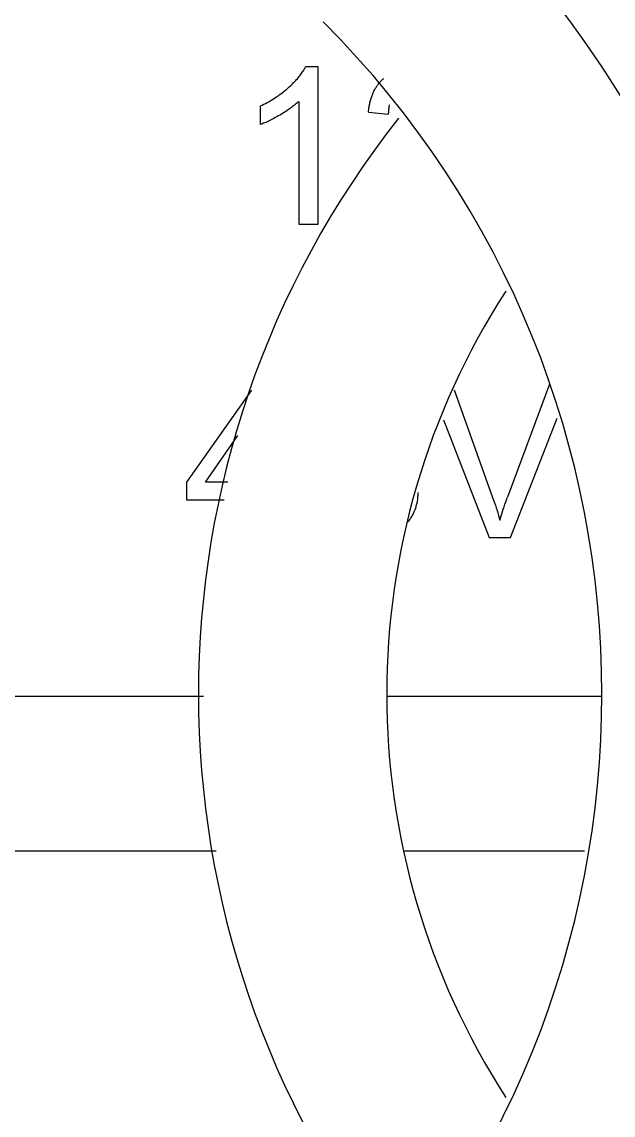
# Model space of a CAD drawing. Header units: millimetres. Extents: x -2 to 101, y -1 to 125.
# Drawn here: x 24.231 to 24.796, y 38.297 to 39.343 of the extents above; entities that cross this region are included whole.
import ezdxf

# ---------------------------------------------------------------- set-up
doc = ezdxf.new("R2010")
doc.units = ezdxf.units.MM

msp = doc.modelspace()

# ---------------------------------------------------------------- linework, layer by layer
for p, q in [((24.5143, 39.3006), (24.5024, 39.3006)), ((24.5143, 39.15), (24.5143, 39.3006)), ((24.4591, 39.263), (24.4591, 39.2452)), ((24.4959, 39.2674), (24.4959, 39.15)), ((24.5626, 39.2572), (24.5815, 39.2553)), ((24.4959, 39.15), (24.5143, 39.15)), ((24.7356, 38.9967), (24.6954, 38.8886)), ((24.4507, 38.991), (24.3886, 38.9028)), ((24.6344, 38.9626), (24.678, 38.85)), ((24.6984, 38.85), (24.743, 38.9641)), ((24.4067, 38.9028), (24.4377, 38.9475)), ((24.3886, 38.9028), (24.3886, 38.8859)), ((24.4282, 38.9028), (24.4067, 38.9028)), ((24.3886, 38.8859), (24.4246, 38.8859)), ((24.678, 38.85), (24.6984, 38.85)), ((23.8802, 38.6981), (24.4049, 38.6981)), ((24.5802, 38.6981), (24.7856, 38.6981)), ((23.8948, 38.55), (24.417, 38.55)), ((24.5969, 38.55), (24.7691, 38.55))]:
    msp.add_line(p, q)
for points in [[(24.4861, 39.2806), (24.4868, 39.2812), (24.4879, 39.2822), (24.489, 39.2833), (24.49, 39.2843), (24.491, 39.2853), (24.4919, 39.2862), (24.4929, 39.2872), (24.4937, 39.2882), (24.4946, 39.2891), (24.4954, 39.29), (24.4961, 39.291), (24.4968, 39.2919), (24.4975, 39.2928), (24.4982, 39.2937), (24.4988, 39.2946), (24.4994, 39.2955), (24.5, 39.2963), (24.5006, 39.2972), (24.5011, 39.2981), (24.5016, 39.2989), (24.502, 39.2998), (24.5024, 39.3006)], [(24.5696, 39.2804), (24.5698, 39.2807), (24.5701, 39.2812), (24.5704, 39.2818), (24.5708, 39.2823), (24.5711, 39.2828), (24.5715, 39.2833), (24.5719, 39.2838), (24.5722, 39.2842), (24.5726, 39.2847), (24.573, 39.2852), (24.5734, 39.2856), (24.5738, 39.2861), (24.5742, 39.2865), (24.5746, 39.287), (24.575, 39.2874), (24.5754, 39.2878), (24.5759, 39.2883), (24.5763, 39.2887), (24.5768, 39.2891), (24.5772, 39.2895)], [(24.4591, 39.263), (24.4592, 39.263), (24.4609, 39.2638), (24.4625, 39.2646), (24.4641, 39.2655), (24.4657, 39.2663), (24.4672, 39.2671), (24.4687, 39.268), (24.4702, 39.2689), (24.4716, 39.2698), (24.4731, 39.2707), (24.4745, 39.2716), (24.4759, 39.2725), (24.4772, 39.2735), (24.4786, 39.2745), (24.4799, 39.2754), (24.4812, 39.2764), (24.4824, 39.2774), (24.4837, 39.2785), (24.4849, 39.2795), (24.4861, 39.2806)], [(24.5626, 39.2573), (24.5627, 39.2584), (24.5629, 39.2596), (24.563, 39.2608), (24.5632, 39.2619), (24.5633, 39.263), (24.5635, 39.2641), (24.5638, 39.2651), (24.564, 39.2662), (24.5642, 39.2672), (24.5645, 39.2682), (24.5648, 39.2692), (24.565, 39.2702), (24.5653, 39.2711), (24.5657, 39.272), (24.566, 39.2729), (24.5663, 39.2738), (24.5667, 39.2747), (24.5671, 39.2756), (24.5674, 39.2764), (24.5678, 39.2772), (24.5683, 39.278), (24.5687, 39.2788), (24.5691, 39.2796), (24.5696, 39.2804)], [(24.4959, 39.2674), (24.4952, 39.2667), (24.4944, 39.266), (24.4936, 39.2653), (24.4927, 39.2646), (24.4919, 39.2638), (24.491, 39.2631), (24.49, 39.2624), (24.489, 39.2616), (24.488, 39.2609), (24.4869, 39.2601), (24.4858, 39.2593), (24.4847, 39.2586), (24.4835, 39.2578), (24.4822, 39.257), (24.4809, 39.2561), (24.4795, 39.2553), (24.4784, 39.2546)], [(24.5825, 39.2642), (24.5824, 39.2637), (24.5823, 39.2632), (24.5822, 39.2627), (24.5821, 39.2622), (24.582, 39.2617), (24.5819, 39.2612), (24.5819, 39.2607), (24.5818, 39.2602), (24.5818, 39.2597), (24.5817, 39.2591), (24.5817, 39.2586), (24.5816, 39.2581), (24.5816, 39.2575), (24.5816, 39.2569), (24.5816, 39.2564), (24.5815, 39.2558), (24.5815, 39.2553)], [(24.4784, 39.2546), (24.4778, 39.2543), (24.4763, 39.2534), (24.4748, 39.2526), (24.4734, 39.2518), (24.472, 39.251), (24.4707, 39.2503), (24.4694, 39.2497), (24.4681, 39.249), (24.4669, 39.2484), (24.4657, 39.2479), (24.4645, 39.2473), (24.4633, 39.2468), (24.4622, 39.2464), (24.4611, 39.2459), (24.4601, 39.2455), (24.4591, 39.2452)], [(24.6445, 38.9914), (24.6813, 38.8884), (24.6822, 38.8858), (24.6831, 38.8833), (24.6839, 38.8808), (24.6847, 38.8783), (24.6855, 38.8759), (24.6862, 38.8735), (24.6869, 38.8711), (24.6876, 38.8688), (24.6883, 38.8665)], [(24.6098, 38.8929), (24.6098, 38.8924), (24.6098, 38.8913), (24.6097, 38.8902), (24.6096, 38.8891), (24.6096, 38.888), (24.6094, 38.887), (24.6093, 38.8859), (24.6092, 38.8849), (24.609, 38.8839), (24.6088, 38.8829), (24.6086, 38.8819), (24.6083, 38.8809), (24.608, 38.88), (24.6078, 38.879), (24.6075, 38.8781), (24.6071, 38.8771), (24.6068, 38.8762), (24.6066, 38.8757), (24.6064, 38.8753), (24.606, 38.8744), (24.6056, 38.8735), (24.6052, 38.8726), (24.6047, 38.8717), (24.6042, 38.8708), (24.6037, 38.87), (24.6032, 38.8691), (24.6027, 38.8683), (24.6021, 38.8675), (24.6015, 38.8666), (24.6009, 38.8658), (24.6002, 38.865)], [(24.6883, 38.8665), (24.6888, 38.8685), (24.6894, 38.8706), (24.6901, 38.8728), (24.6908, 38.8749), (24.6915, 38.8772), (24.6922, 38.8794), (24.693, 38.8818), (24.6938, 38.8842), (24.6945, 38.8861), (24.6954, 38.8886)]]:
    msp.add_lwpolyline(points)
for centre, radius, start, end in [((23.8758, 38.7), 1.09, 315, 45), ((23.8758, 38.7), 0.91, 315, 45), ((25.29, 38.7), 0.89, 141.72, 218.28), ((25.29, 38.7), 0.71, 147.0841, 212.9159)]:
    msp.add_arc(centre, radius, start, end)

doc.saveas('drawing.dxf')
